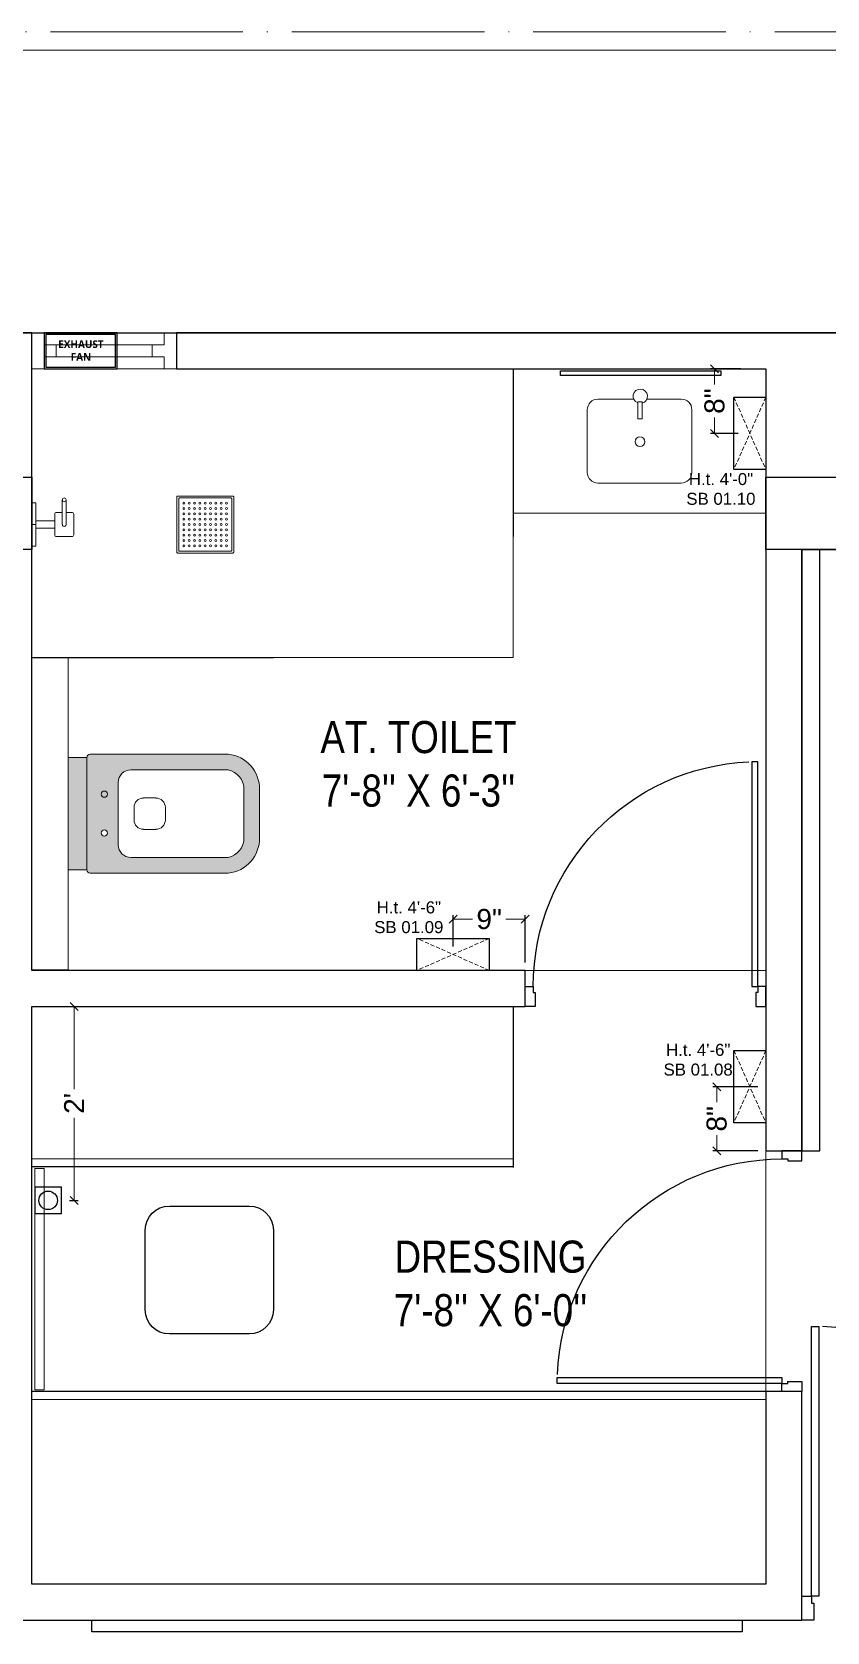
# Model space of a CAD drawing. Header units: millimetres. Extents: x 56222 to 3066687, y -650199 to -121287.
# Drawn here: x 141436.3 to 141535.4, y -177156.5 to -176957 of the extents above; entities that cross this region are included whole.
import ezdxf

# ---------------------------------------------------------------- set-up
doc = ezdxf.new("R2010")
doc.units = ezdxf.units.MM
doc.header["$MEASUREMENT"] = 0
doc.header["$PDMODE"] = 35
for name, pattern in [('ACAD_ISO04W100', [30, 24, -3, 0, -3]), ('DASHED', [0.75, 0.5, -0.25]), ('DASHED2', [0.375, 0.25, -0.125])]:
    doc.linetypes.add(name, pattern=pattern)
doc.layers.get('Defpoints').update_dxf_attribs({"color": 220})
doc.layers.add('AR DOOR', color=40, linetype='Continuous')
doc.layers.add('AR ELE-5', color=134, linetype='Continuous')
for name, color, linetype, lineweight in [('COLUMN', 1, 'Continuous', 30), ('dim05', 1, 'Continuous', 13), ('el', 7, 'Continuous', 20), ('ELEC-wires', 1, 'DASHED2', 13), ('Electrical', 84, 'Continuous', 30), ('ELEVATION ( SPIRAL STAIR )', 250, 'Continuous', 9), ('FIRST FLOOR', 7, 'Continuous', 9), ('FIRST FLOOR ( DW_RAIL )', 7, 'Continuous', 9), ('FIRST FLOOR ( TEXT )', 7, 'Continuous', 9), ('FIRST FLOOR_( PLine )_', 251, 'Continuous', 30), ('FURNITURE', 32, 'Continuous', 9), ('GROUND FLOOR', 7, 'Continuous', 9), ('wall', 7, 'Continuous', 30), ('XX~SLAB ( BEAM )~ ( DIM )', 7, 'Continuous', 9)]:
    doc.layers.add(name, color=color, linetype=linetype, lineweight=lineweight)
doc.layers.add('XX~SLAB ( PLINE )', color=251, linetype='Continuous', plot=False)
doc.styles.add('Arial', font='arial.ttf')
doc.styles.add('KATHA', font='swissc.ttf')
doc.styles.get("Standard").update_dxf_attribs({"font": 'arial.ttf', "height": 6})
doc.dimstyles.new('ISO-25', dxfattribs={"dimtxt": 2.5, "dimasz": 1, "dimexe": 0.5, "dimexo": 1, "dimtad": 0, "dimdec": 1, "dimlunit": 4, "dimtxsty": 'Standard', "dimblk": 'OBLIQUE', "dimcen": 2.5, "dimclrd": 1, "dimclre": 1, "dimclrt": 5, "dimadec": 0, "dimazin": 0, "dimtfac": 1, "dimtdec": 1, "dimtmove": 0, "dimatfit": 3, "dimfxl": 1, "dimlwd": -1, "dimarcsym": 0})

# ---------------------------------------------------------------- blocks, each defined once
blk = doc.blocks.new('A$C744D1EC1')
at = {"layer": 'FURNITURE'}
for p, q in [((-2.26, -0.39), (-2.26, 0)), ((-2.26, -0.39), (-2.26, 0)), ((0, -0.39), (0, 0)), ((0, -0.39), (0, 0)), ((2.26, -0.39), (2.26, 0)), ((2.26, -0.39), (2.26, 0)), ((-2.26, -0.39), (2.26, -0.39)), ((-2.26, -0.39), (2.26, -0.39)), ((-0.39, -0.39), (-0.39, -2.36)), ((0.39, -0.39), (0.39, -2.36)), ((-1.26, -2.56), (-1.26, -4.14)), ((-1.06, -2.36), (1.06, -2.36)), ((0, -3.15), (2.56, -3.15)), ((1.26, -2.56), (1.26, -3.15)), ((-1.06, -4.33), (1.06, -4.33)), ((0, -3.55), (2.56, -3.55)), ((1.26, -3.55), (1.26, -4.14))]:
    blk.add_line(p, q, dxfattribs=at)
for points in [[(-2.96, -15.14), (-2.96, -20.86, 0.414214), (-2.86, -20.96), (2.86, -20.96, 0.414214), (2.96, -20.86), (2.96, -15.14, 0.414214), (2.86, -15.04), (-2.86, -15.04, 0.414214)], [(-2.76, -15.34), (-2.76, -20.66, 0.414214), (-2.66, -20.76), (2.66, -20.76, 0.414214), (2.76, -20.66), (2.76, -15.34, 0.414214), (2.66, -15.24), (-2.66, -15.24, 0.414214)]]:
    blk.add_lwpolyline(points, format="xyb", close=True, dxfattribs=at)
for centre, radius in [((2.56, -3.35), 0.197), ((-2.21, -15.79), 0.0985), ((-2.21, -16.34), 0.0985), ((-1.66, -15.79), 0.0985), ((-1.66, -16.34), 0.0985), ((-1.1, -15.79), 0.0985), ((-1.1, -16.34), 0.0985), ((-0.55, -15.79), 0.0985), ((-0.55, -16.34), 0.0985), ((0, -15.79), 0.0985), ((0, -16.34), 0.0985), ((0.55, -15.79), 0.0985), ((0.55, -16.34), 0.0985), ((1.1, -15.79), 0.0985), ((1.1, -16.34), 0.0985), ((1.66, -15.79), 0.0985), ((1.66, -16.34), 0.0985), ((2.21, -15.79), 0.0985), ((2.21, -16.34), 0.0985), ((-2.21, -16.9), 0.0985), ((-2.21, -17.45), 0.0985), ((-2.21, -18), 0.0985), ((-1.66, -16.9), 0.0985), ((-1.66, -17.45), 0.0985), ((-1.66, -18), 0.0985), ((-1.1, -16.9), 0.0985), ((-1.1, -17.45), 0.0985), ((-1.1, -18), 0.0985), ((-0.55, -16.9), 0.0985), ((-0.55, -17.45), 0.0985), ((-0.55, -18), 0.0985), ((0, -16.9), 0.0985), ((0, -17.45), 0.0985), ((0, -18), 0.0985), ((0.55, -16.9), 0.0985), ((0.55, -17.45), 0.0985), ((0.55, -18), 0.0985), ((1.1, -16.9), 0.0985), ((1.1, -17.45), 0.0985), ((1.1, -18), 0.0985), ((1.66, -16.9), 0.0985), ((1.66, -17.45), 0.0985), ((1.66, -18), 0.0985), ((2.21, -16.9), 0.0985), ((2.21, -17.45), 0.0985), ((2.21, -18), 0.0985), ((-2.21, -18.55), 0.0985), ((-2.21, -19.1), 0.0985), ((-2.21, -19.66), 0.0985), ((-1.66, -18.55), 0.0985), ((-1.66, -19.1), 0.0985), ((-1.66, -19.66), 0.0985), ((-1.1, -18.55), 0.0985), ((-1.1, -19.1), 0.0985), ((-1.1, -19.66), 0.0985), ((-0.55, -18.55), 0.0985), ((-0.55, -19.1), 0.0985), ((-0.55, -19.66), 0.0985), ((0, -18.55), 0.0985), ((0, -19.1), 0.0985), ((0, -19.66), 0.0985), ((0.55, -18.55), 0.0985), ((0.55, -19.1), 0.0985), ((0.55, -19.66), 0.0985), ((1.1, -18.55), 0.0985), ((1.1, -19.1), 0.0985), ((1.1, -19.66), 0.0985), ((1.66, -18.55), 0.0985), ((1.66, -19.1), 0.0985), ((1.66, -19.66), 0.0985), ((2.21, -18.55), 0.0985), ((2.21, -19.1), 0.0985), ((2.21, -19.66), 0.0985), ((-2.21, -20.21), 0.0985), ((-1.66, -20.21), 0.0985), ((-1.1, -20.21), 0.0985), ((-0.55, -20.21), 0.0985), ((0, -20.21), 0.0985), ((0.55, -20.21), 0.0985), ((1.1, -20.21), 0.0985), ((1.66, -20.21), 0.0985), ((2.21, -20.21), 0.0985)]:
    blk.add_circle(centre, radius, dxfattribs=at)
for centre, start, end in [((-1.06, -2.56), 90, 180), ((0, -3.35), 90, 270), ((1.06, -2.56), 0, 90), ((-1.06, -4.14), 180, 270), ((1.06, -4.14), 270, 0)]:
    blk.add_arc(centre, 0.197, start, end, dxfattribs=at)
blk = doc.blocks.new('*U256')
for points in [[(-1160, 0), (-1120, 0), (-1120, 30), (-1110, 30), (-1110, 100), (-1160, 100)], [(40, 0), (0, 0), (0, 30), (-10, 30), (-10, 100), (40, 100)], [(0, 0), (0, -1120), (-30, -1120), (-30, 0)]]:
    blk.add_lwpolyline(points, close=True)
at = {"layer": 'AR ELE-5', "linetype": 'ByBlock', "ltscale": 15}
blk.add_arc((1.6, 0.7), 1121.6, 180.03474, 267.62699, dxfattribs=at)
blk = doc.blocks.new('*U266')
for points in [[(-40, 0), (0, 0), (0, 30), (10, 30), (10, 100), (-40, 100)], [(1160, 0), (1120, 0), (1120, 30), (1110, 30), (1110, 100), (1160, 100)], [(0, 0), (0, -1120), (30, -1120), (30, 0)]]:
    blk.add_lwpolyline(points, close=True)
at = {"layer": 'AR ELE-5', "linetype": 'ByBlock', "ltscale": 15}
blk.add_arc((-1.6, 0.7), 1121.6, 272.37301, 359.96526, dxfattribs=at)
blk = doc.blocks.new('A$C3EC62B37')
at = {"layer": 'FURNITURE', "lineweight": 30, "ltscale": 0.25, "true_color": 0xffffff}
h = blk.add_hatch(color=7, dxfattribs=at)
h.dxf.hatch_style = 1
h.paths.add_polyline_path([(-12.22, 0), (-12.22, 2.35), (-26.26, 2.35), (-26.26, 0)])
h.paths.add_polyline_path([(-26.26, 2.35), (-12.22, 2.35, 0.414214), (-11.83, 2.74), (-11.83, 19.96, 0.388639), (-16.24, 23.87), (-22.38, 23.87, 0.379499), (-26.65, 19.96), (-26.65, 2.74, 0.414214)])
h.paths.add_polyline_path([(-15.35, 6.26), (-23.13, 6.26, -0.414214), (-24.7, 7.83), (-24.7, 19.96, -0.349567), (-22.37, 21.91), (-16.24, 21.91, -0.364948), (-13.78, 19.96), (-13.78, 7.83, -0.414214)], flags=16)
h.paths.add_polyline_path([(-18.46, 8.22), (-20.02, 8.22, -0.414214), (-21.2, 9.39), (-21.2, 10.96, -0.414214), (-20.02, 12.13), (-18.46, 12.13, -0.414214), (-17.28, 10.96), (-17.28, 9.39, -0.414214)], flags=0)
h.paths.add_polyline_path([(-22.06, 4.53, -1), (-21.27, 4.53, -1)], flags=16)
at = {"layer": 'FURNITURE', "color": 0, "linetype": 'ByBlock', "lineweight": -2}
for p, q in [((-22.24, 23.87), (-16.24, 23.87)), ((-26.65, 2.74), (-26.65, 19.96)), ((-24.7, 7.83), (-24.7, 19.96)), ((-22.24, 21.91), (-16.24, 21.91)), ((-13.78, 7.83), (-13.78, 19.96)), ((-11.83, 2.74), (-11.83, 19.96)), ((-20.02, 12.13), (-18.46, 12.13)), ((-21.2, 9.39), (-21.2, 10.96)), ((-17.28, 9.39), (-17.28, 10.96)), ((-20.02, 8.22), (-18.46, 8.22)), ((-23.13, 6.26), (-15.35, 6.26)), ((-26.26, 2.35), (-12.22, 2.35)), ((-26.26, 2.35), (-26.26, 0)), ((-12.22, 2.35), (-12.22, 0)), ((-26.26, 0), (-12.22, 0)), ((-26.26, 0), (-12.22, 0))]:
    blk.add_line(p, q, dxfattribs=at)
for centre in [(-21.66, 4.53), (-16.81, 4.53)]:
    blk.add_circle(centre, 0.391, dxfattribs=at)
for centre, radius, start, end in [((-22.31, 19.5), 4.37, 89.0873, 174.0395), ((-16.17, 19.5), 4.37, 5.9605, 90.9127), ((-22.31, 19.48), 2.44, 88.437, 168.6348), ((-16.17, 19.48), 2.44, 11.3652, 91.563), ((-20.02, 10.96), 1.17, 90, 180), ((-18.46, 10.96), 1.17, 0, 90), ((-20.02, 9.39), 1.17, 180, 270), ((-18.46, 9.39), 1.17, 270, 0), ((-23.13, 7.83), 1.57, 180, 270), ((-15.35, 7.83), 1.57, 270, 0), ((-26.26, 2.74), 0.391, 180, 270), ((-12.22, 2.74), 0.391, 270, 0)]:
    blk.add_arc(centre, radius, start, end, dxfattribs=at)
blk = doc.blocks.new('6616')
at = {"color": 242, "linetype": 'DASHED', "true_color": 0xcd2027}
for p, q in [((386784.79, -36915.77), (386775.78, -36911.78)), ((386784.79, -36911.78), (386775.78, -36915.77))]:
    blk.add_line(p, q, dxfattribs=at)
at = {"layer": 'ELEC-wires', "color": 5, "linetype": 'ByBlock', "lineweight": 30, "ltscale": 4}
blk.add_lwpolyline([(386775.78, -36911.78), (386784.79, -36911.78), (386784.79, -36915.77), (386775.78, -36915.77)], close=True, dxfattribs=at)
blk = doc.blocks.new('_Oblique')
at = {"layer": 'wall', "color": 0, "lineweight": -2}
blk.add_line((-0.5, -0.5), (0.5, 0.5), dxfattribs=at)
blk = doc.blocks.new('*D414')
at = {"layer": 'Defpoints', "color": 0, "lineweight": 0, "transparency": 16777216}
for p in [(141521.68, -177088.48), (141527.81, -177088.48), (141527.81, -177096.48)]:
    blk.add_point(p, dxfattribs=at)
at = {"layer": 'dim05', "color": 1, "linetype": 'Continuous', "lineweight": -2, "transparency": 16777216}
for p, q in [((141526.81, -177088.48), (141521.18, -177088.48)), ((141526.81, -177096.48), (141521.18, -177096.48))]:
    blk.add_line(p, q, dxfattribs=at)
at = {"layer": 'dim05', "color": 1, "linetype": 'Continuous', "transparency": 16777216}
for p, q in [((141521.68, -177088.48), (141521.68, -177090.42)), ((141521.68, -177096.48), (141521.68, -177094.54))]:
    blk.add_line(p, q, dxfattribs=at)
at = {"layer": 'dim05', "color": 1, "transparency": 16777216}
for p, rotation in [((141521.68, -177088.48), 90), ((141521.68, -177096.48), 270)]:
    blk.add_blockref('_Oblique', p, dxfattribs=dict(at, rotation=rotation))
at = {"layer": 'dim05', "color": 5, "lineweight": 25, "transparency": 16777216, "insert": (141521.68, -177092.48), "char_height": 2.5, "attachment_point": 5, "rotation": 90, "style": 'Arial'}
blk.add_mtext('8"', dxfattribs=at)
blk = doc.blocks.new('A$C1B9B2090')
at = {"layer": 'Electrical', "ltscale": 10}
blk.add_line((0, 4.97), (10.08, 4.97), dxfattribs=at)
at = {"layer": 'Electrical', "ltscale": 2}
for points in [[(0, 0), (10.08, 0), (10.08, 4.97), (0, 4.97)], [(0.25, 0.25), (9.83, 0.25), (9.83, 4.72), (0.25, 4.72)]]:
    blk.add_lwpolyline(points, close=True, dxfattribs=at)
at = {"layer": 'Electrical', "ltscale": 2, "insert": (1.5, 3.92), "char_height": 1.05, "width": 7.1646, "attachment_point": 1}
blk.add_mtext('\\pxqc;{\\fMalgun Gothic|b1|i0|c0|p34;\\W5.565;\\C0;\\W1;EXHAUST \\P\\W7.7995;\\W1;FAN}', dxfattribs=at)
blk = doc.blocks.new('*D484')
at = {"layer": 'Defpoints', "color": 0, "lineweight": 0, "transparency": 16777216}
for p in [(141497.81, -177067.59), (141488.81, -177071.99), (141497.81, -177073.98)]:
    blk.add_point(p, dxfattribs=at)
at = {"layer": 'dim05', "color": 1, "linetype": 'Continuous', "lineweight": -2, "transparency": 16777216}
for p, q in [((141488.81, -177070.99), (141488.81, -177067.09)), ((141497.81, -177072.98), (141497.81, -177067.09))]:
    blk.add_line(p, q, dxfattribs=at)
at = {"layer": 'dim05', "color": 1, "linetype": 'Continuous', "transparency": 16777216}
for p, q in [((141488.81, -177067.59), (141491.24, -177067.59)), ((141497.81, -177067.59), (141495.37, -177067.59))]:
    blk.add_line(p, q, dxfattribs=at)
at = {"layer": 'dim05', "color": 1, "transparency": 16777216, "rotation": 180}
blk.add_blockref('_Oblique', (141488.81, -177067.59), dxfattribs=at)
at = {"layer": 'dim05', "color": 1, "transparency": 16777216}
blk.add_blockref('_Oblique', (141497.81, -177067.59), dxfattribs=at)
at = {"layer": 'dim05', "color": 5, "lineweight": 25, "transparency": 16777216, "insert": (141493.31, -177067.59), "char_height": 2.5, "attachment_point": 5, "style": 'Arial'}
blk.add_mtext('9"', dxfattribs=at)
blk = doc.blocks.new('*D485')
at = {"layer": 'Defpoints', "color": 0, "lineweight": 0, "transparency": 16777216}
for p in [(141521.41, -176998.98), (141525.67, -176998.98), (141525.35, -177007.02)]:
    blk.add_point(p, dxfattribs=at)
at = {"layer": 'dim05', "color": 1, "linetype": 'Continuous', "lineweight": -2, "transparency": 16777216}
for p, q in [((141524.67, -176998.98), (141520.91, -176998.98)), ((141524.35, -177007.02), (141520.91, -177007.02))]:
    blk.add_line(p, q, dxfattribs=at)
at = {"layer": 'dim05', "color": 1, "linetype": 'Continuous', "transparency": 16777216}
for p, q in [((141521.41, -176998.98), (141521.41, -177000.93)), ((141521.41, -177007.02), (141521.41, -177005.06))]:
    blk.add_line(p, q, dxfattribs=at)
at = {"layer": 'dim05', "color": 1, "transparency": 16777216}
for p, rotation in [((141521.41, -176998.98), 90), ((141521.41, -177007.02), 270)]:
    blk.add_blockref('_Oblique', p, dxfattribs=dict(at, rotation=rotation))
at = {"layer": 'dim05', "color": 5, "lineweight": 25, "transparency": 16777216, "insert": (141521.41, -177003), "char_height": 2.5, "attachment_point": 5, "rotation": 90, "style": 'Arial'}
blk.add_mtext('8"', dxfattribs=at)
blk = doc.blocks.new('*D442')
at = {"layer": 'Defpoints', "color": 0, "lineweight": 0, "transparency": 16777216}
for p in [(141439.98, -177078.48), (141441.56, -177078.48), (141439.98, -177102.65)]:
    blk.add_point(p, dxfattribs=at)
at = {"layer": 'dim05', "color": 1, "linetype": 'Continuous', "lineweight": -2, "transparency": 16777216}
for p, q in [((141440.98, -177078.48), (141442.06, -177078.48)), ((141440.98, -177102.65), (141442.06, -177102.65))]:
    blk.add_line(p, q, dxfattribs=at)
at = {"layer": 'dim05', "color": 1, "linetype": 'Continuous', "transparency": 16777216}
for p, q in [((141441.56, -177078.48), (141441.56, -177088.77)), ((141441.56, -177102.65), (141441.56, -177092.36))]:
    blk.add_line(p, q, dxfattribs=at)
at = {"layer": 'dim05', "color": 1, "transparency": 16777216}
for p, rotation in [((141441.56, -177078.48), 90), ((141441.56, -177102.65), 270)]:
    blk.add_blockref('_Oblique', p, dxfattribs=dict(at, rotation=rotation))
at = {"layer": 'dim05', "color": 5, "lineweight": 25, "transparency": 16777216, "insert": (141441.56, -177090.56), "char_height": 2.5, "attachment_point": 5, "rotation": 90, "style": 'Arial'}
blk.add_mtext("2'", dxfattribs=at)

msp = doc.modelspace()

# ---------------------------------------------------------------- linework, layer by layer
at = {"layer": 'COLUMN'}
for points in [[(141427.3062, -177012.4795), (141436.3062, -177012.4795), (141436.3062, -177021.4795), (141427.3062, -177021.4795)], [(141527.8062, -177012.4795), (141536.8062, -177012.4795), (141536.8062, -177021.4795), (141527.8062, -177021.4795)]]:
    msp.add_lwpolyline(points, close=True, dxfattribs=at)
at = {"layer": 'ELEVATION ( SPIRAL STAIR )', "color": 5}
msp.add_lwpolyline([(141436.657, -177098.6711), (141437.8075, -177098.6711), (141437.8075, -177126.2894), (141436.657, -177126.2894)], close=True, dxfattribs=at)
at = {"layer": 'FIRST FLOOR'}
for p, q in [((141272.8062, -176994.4795), (141673.3062, -176994.4795)), ((141436.3062, -177073.9795), (141436.3062, -176994.4795)), ((141454.3062, -176998.9795), (141454.3062, -176994.4795)), ((141436.3062, -176998.9795), (141527.8062, -176998.9795)), ((141527.8062, -177150.4795), (141527.8062, -176998.9795)), ((141532.3062, -177096.4795), (141532.3062, -177021.4795)), ((141436.3062, -177073.9795), (141527.8062, -177073.9795)), ((141497.8062, -177078.4795), (141497.8062, -177073.9795)), ((141436.3062, -177078.4795), (141497.8062, -177078.4795)), ((141436.3062, -177078.4795), (141436.3062, -177150.4795)), ((141527.8062, -177096.4795), (141532.3062, -177096.4795)), ((141527.8062, -177126.4795), (141532.3062, -177126.4795)), ((141532.3062, -177154.9795), (141532.3062, -177126.4795)), ((141436.3062, -177150.4795), (141527.8062, -177150.4795)), ((141431.8062, -177154.9795), (141532.3062, -177154.9795))]:
    msp.add_line(p, q, dxfattribs=at)
at = {"layer": 'FIRST FLOOR ( DW_RAIL )'}
msp.add_lwpolyline([(141454.3062, -176994.4795), (141452.8062, -176994.4795), (141452.8062, -176995.9795), (141451.3062, -176995.9795), (141451.3062, -176997.4795), (141439.3062, -176997.4795), (141439.3062, -176995.9795), (141437.8062, -176995.9795), (141437.8062, -176994.4795), (141436.3062, -176994.4795), (141436.3062, -176998.9795), (141437.8062, -176998.9795), (141437.8062, -176997.4795), (141439.3062, -176997.4795), (141439.3062, -176995.9795), (141451.3062, -176995.9795), (141451.3062, -176997.4795), (141452.8062, -176997.4795), (141452.8062, -176998.9795), (141454.3062, -176998.9795), (141454.3062, -176994.4795), (141436.3062, -176994.4795), (141436.3062, -176998.9795), (141454.3062, -176998.9795)], close=True, dxfattribs=at)
at = {"layer": 'FIRST FLOOR_( PLine )_'}
for p, q in [((141436.3062, -176994.4795), (141272.8062, -176994.4795)), ((141436.3062, -177073.9795), (141436.3062, -176994.4795)), ((141497.8062, -177073.9795), (141436.3062, -177073.9795)), ((141497.8062, -177078.4795), (141497.8062, -177073.9795)), ((141436.3062, -177150.4795), (141436.3062, -177078.4795)), ((141436.3062, -177078.4795), (141497.8062, -177078.4795)), ((141532.3062, -177126.4795), (141527.8062, -177126.4795)), ((141527.8062, -177126.4795), (141527.8062, -177150.4795)), ((141532.3062, -177154.9795), (141532.3062, -177126.4795)), ((141527.8062, -177150.4795), (141436.3062, -177150.4795)), ((141431.8062, -177154.9795), (141532.3062, -177154.9795))]:
    msp.add_line(p, q, dxfattribs=at)
msp.add_lwpolyline([(141536.8062, -176998.9795), (141568.3062, -176998.9795), (141568.3062, -176994.4795), (141454.3062, -176994.4795), (141454.3062, -176998.9795), (141527.8062, -176998.9795), (141527.8062, -177096.4795), (141532.3062, -177096.4795), (141532.3062, -177021.4795), (141536.8062, -177021.4795)], close=True, dxfattribs=at)
at = {"layer": 'FURNITURE'}
for p, q in [((141496.3062, -177034.9795), (141496.3062, -176998.9795)), ((141527.8062, -176998.9795), (141496.3062, -176998.9795)), ((141496.3062, -176998.9795), (141496.3062, -177015.7868)), ((141527.8062, -177016.9853), (141527.8062, -176998.9795)), ((141496.3062, -177016.9853), (141527.8062, -177016.9853)), ((141496.3062, -177034.9795), (141436.3062, -177034.9795)), ((141496.3071, -177097.4795), (141436.3062, -177097.4795)), ((141527.8062, -177127.4795), (141436.3062, -177127.4795))]:
    msp.add_line(p, q, dxfattribs=at)
at = {"layer": 'FURNITURE', "color": 5, "lineweight": 30, "ltscale": 10000}
for p, q in [((141496.3062, -176998.9795), (141496.3062, -177019.8903)), ((141436.3062, -177034.9795), (141466.4143, -177034.9795))]:
    msp.add_line(p, q, dxfattribs=at)
at = {"layer": 'FURNITURE', "lineweight": 30}
for p, q in [((141496.3071, -177078.5311), (141496.3071, -177098.5311)), ((141496.3071, -177098.4795), (141436.3062, -177098.4795)), ((141527.8062, -177126.4795), (141436.3062, -177126.4795))]:
    msp.add_line(p, q, dxfattribs=at)
at = {"layer": 'FURNITURE', "color": 5, "lineweight": 30, "ltscale": 10000}
msp.add_lwpolyline([(141502.2199, -176999.2346), (141522.1879, -176999.2346), (141522.1879, -176999.7938), (141502.2199, -176999.7938)], close=True, dxfattribs=at)
at = {"layer": 'FURNITURE'}
msp.add_lwpolyline([(141512.9748, -177002.7536), (141517.2465, -177002.7535, -0.41421356), (141518.5788, -177004.0856), (141518.579, -177011.8851, -0.41421356), (141517.2468, -177013.2174), (141506.8655, -177013.2177, -0.41421356), (141505.5333, -177011.8855), (141505.5331, -177004.086, -0.41421356), (141506.8652, -177002.7538), (141511.3395, -177002.7536)], format="xyb", dxfattribs=at)
msp.add_lwpolyline([(141512.9748, -177002.7536), (141517.2465, -177002.7535, -0.41421356), (141518.5788, -177004.0856), (141518.579, -177011.8851, -0.41421356), (141517.2468, -177013.2174), (141506.8655, -177013.2177, -0.41421356), (141505.5333, -177011.8855), (141505.5331, -177004.086, -0.41421356), (141506.8652, -177002.7538), (141511.3395, -177002.7536)], format="xyb", dxfattribs=at)
for points in [[(141511.8443, -177003.1064), (141511.8443, -177005.2086), (141512.3807, -177005.2086), (141512.3806, -177003.1064)], [(141511.8443, -177003.1064), (141511.8443, -177005.2086), (141512.3807, -177005.2086), (141512.3806, -177003.1064)], [(141440.8062, -177073.8857), (141436.3062, -177073.8857), (141436.3062, -177034.9795), (141440.8062, -177034.9795)]]:
    msp.add_lwpolyline(points, close=True, dxfattribs=at)
at = {"layer": 'FURNITURE', "lineweight": 30}
for points in [[(141534.5562, -177021.4795), (141532.3062, -177021.4795), (141532.3062, -177096.4795), (141534.5562, -177096.4795)], [(141443.7552, -177155.0028), (141524.8572, -177154.9795), (141524.8572, -177156.4232), (141443.7552, -177156.4465)]]:
    msp.add_lwpolyline(points, close=True, dxfattribs=at)
msp.add_lwpolyline([(141453.4302, -177103.3506), (141463.3985, -177103.3506, -0.41421356), (141466.3985, -177106.3506), (141466.3985, -177116.3067, -0.41421356), (141463.3985, -177119.3067), (141453.4302, -177119.3067, -0.41421356), (141450.4302, -177116.3067), (141450.4302, -177106.3506, -0.41421356)], format="xyb", close=True, dxfattribs=at)
at = {"layer": 'FURNITURE'}
msp.add_circle((141512.1126, -177008.0622), 0.6131, dxfattribs=at)
msp.add_circle((141512.1126, -177008.0622), 0.6131, dxfattribs=at)
msp.add_arc((141512.1571, -177002.3907), 0.8946, 284.4676, 249.530737, dxfattribs=at)
msp.add_arc((141512.1571, -177002.3907), 0.8946, 284.4676, 249.530737, dxfattribs=at)
at = {"layer": 'GROUND FLOOR'}
msp.add_line((141177.5562, -176959.2295), (141673.3062, -176959.2295), dxfattribs=at)
at = {"layer": 'GROUND FLOOR', "color": 1, "linetype": 'ACAD_ISO04W100'}
msp.add_lwpolyline([(141673.3062, -176956.9795), (141175.3062, -176956.9795), (141175.3062, -177419.4795), (141673.3062, -177419.4795)], dxfattribs=at)
at = {"layer": 'XX~SLAB ( BEAM )~ ( DIM )', "color": 6, "lineweight": 30}
msp.add_lwpolyline([(141436.6478, -177104.303), (141439.9665, -177104.303), (141439.9837, -177100.9928), (141436.665, -177100.9928)], close=True, dxfattribs=at)
msp.add_circle((141438.32, -177102.6479), 1.1551, dxfattribs=at)
at = {"layer": 'XX~SLAB ( PLINE )'}
msp.add_lwpolyline([(141268.3062, -176994.4795), (141673.3062, -176994.4795), (141673.3062, -177304.9795), (141664.3062, -177304.9795), (141644.5015, -177304.9795), (141604.1644, -177304.9795), (141578.8062, -177304.9795), (141436.3062, -177304.9795), (141436.3062, -177340.9795), (141268.3062, -177340.9795)], close=True, dxfattribs=at)

# ---------------------------------------------------------------- block references
at = {"xscale": 0.9052782660299882, "yscale": 0.9052782660299882, "zscale": 0.9052782660299882}
msp.add_blockref('A$C1B9B2090', (141437.8062, -176998.9789), dxfattribs=at)
at = {"layer": 'AR DOOR', "linetype": 'ByBlock', "lineweight": -2, "extrusion": (0, 0, -1)}
for name, p, xscale, yscale, zscale, rotation in [('*U256', (-141526.8062, -177075.9795), 0.02500000000004618, 0.02500000000004618, -0.02500000000004618, 180), ('*U266', (-141529.8062, -177125.4795), 0.02500000000004618, 0.02500000000004618, -0.02500000000004618, 90), ('*U256', (-141533.5062, -177151.9795), -0.02999999999996949, 0.02999999999996949, -0.02999999999996949, 180)]:
    msp.add_blockref(name, p, dxfattribs=dict(at, xscale=xscale, yscale=yscale, zscale=zscale, rotation=rotation))
at = {"layer": 'el', "color": 1, "rotation": 90}
for p in [(104612.0356, -563787.304), (104612.0356, -563868.7668)]:
    msp.add_blockref('6616', p, dxfattribs=at)
at = {"layer": 'el', "color": 1}
msp.add_blockref('6616', (-245291.4811, -140158.2089), dxfattribs=at)
at = {"layer": 'FURNITURE', "linetype": 'Continuous', "xscale": 1.200000000076199, "yscale": 1.200000000076199, "zscale": 1.200000000076199, "rotation": 90.00018639057082}
msp.add_blockref('A$C744D1EC1', (141436.3062, -177018.3854), dxfattribs=at)
at = {"layer": 'FURNITURE', "xscale": -1, "rotation": 270}
msp.add_blockref('A$C3EC62B37', (141440.8062, -177035.1937), dxfattribs=at)

# ---------------------------------------------------------------- texts
at = {"layer": 'Electrical', "color": 240, "true_color": 0xed1f24, "transparency": 33554687}
for s, p in [('H.t. 4\'-0"', (141518.2059, -177013.4644)), ('H.t. 4\'-6"', (141479.2893, -177066.8681)), ('H.t. 4\'-6"', (141515.3663, -177084.6293))]:
    msp.add_text(s, height=1.5, dxfattribs=at).set_placement(p)
at = {"layer": 'Electrical', "color": 5, "transparency": 33554687}
for s, p in [('SB 01.10', (141517.8937, -177015.9269)), ('SB 01.09', (141478.9771, -177069.3305)), ('SB 01.08', (141515.0541, -177087.0917))]:
    msp.add_text(s, height=1.5, dxfattribs=at).set_placement(p)
at = {"layer": 'FIRST FLOOR ( TEXT )', "char_height": 4, "attachment_point": 5, "style": 'KATHA'}
for s, insert in [("AT. TOILET\\P7'-8'' X 6'-3''", (141484.4903, -177048.2462)), ("DRESSING\\P7'-8'' X 6'-0''", (141493.4751, -177113.0286))]:
    msp.add_mtext(s, dxfattribs=dict(at, insert=insert))

# ---------------------------------------------------------------- dimensions: what is measured, and where the dimension line sits
at = {"layer": 'dim05', "color": 27, "lineweight": 25, "true_color": 0x7d5120}
for base, p1, p2, picture, middle in [((141521.4082, -176998.9795), (141525.3518, -177007.0168), (141525.6706, -176998.9795), '*D485', (141521.4082, -177002.9981)), ((141441.5612, -177078.4795), (141439.9751, -177102.6479), (141439.9751, -177078.4795), '*D442', (141441.5612, -177090.5637)), ((141521.679, -177088.4795), (141527.8062, -177096.4795), (141527.8062, -177088.4795), '*D414', (141521.679, -177092.4795))]:
    dim = msp.add_linear_dim(base=base, p1=p1, p2=p2, angle=90, dimstyle='ISO-25', override={"dimtxsty": 'Arial'}, dxfattribs=at)
    dim.commit()
    dim.dimension.update_dxf_attribs({"geometry": picture, "text_midpoint": middle})
dim = msp.add_linear_dim(base=(141497.8062, -177067.5949), p1=(141488.8062, -177071.9861), p2=(141497.8062, -177073.9795), dimstyle='ISO-25', override={"dimtxsty": 'Arial'}, dxfattribs=at)
dim.commit()
dim.dimension.update_dxf_attribs({"geometry": '*D484', "text_midpoint": (141493.3062, -177067.5949)})

doc.saveas('drawing.dxf')
